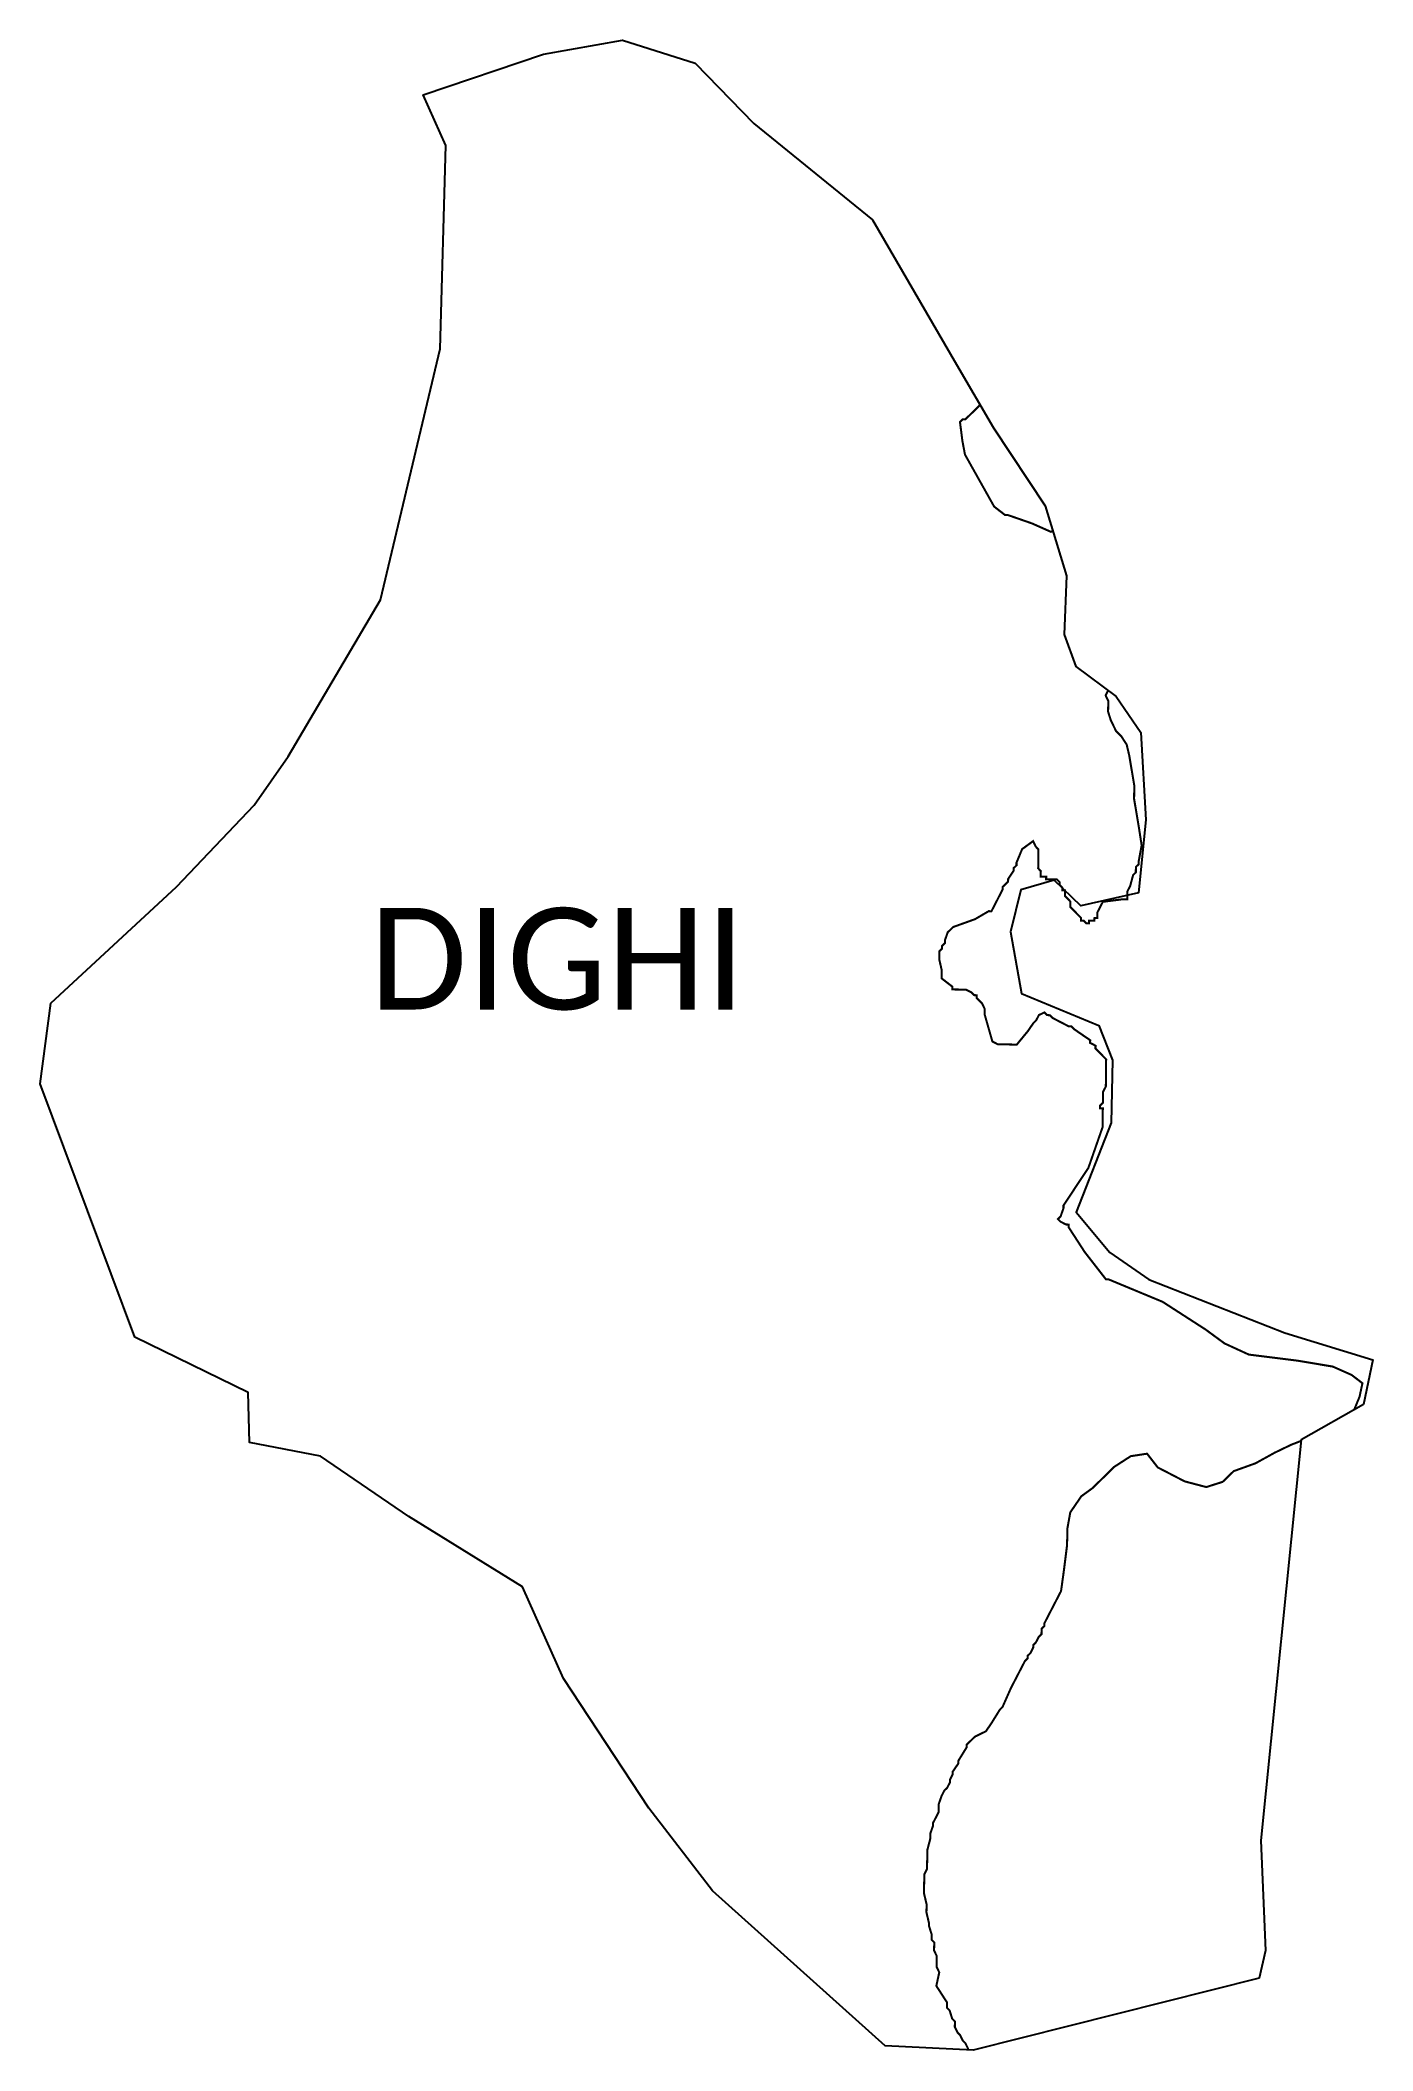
# Model space of a CAD drawing. Header units: metres. Extents: x 283839 to 285807, y 2019453 to 2022422.
import ezdxf

# ---------------------------------------------------------------- set-up
doc = ezdxf.new("R2010")
doc.units = ezdxf.units.M
for name, color, linetype in [('HAZARDS LINE', 1, 'Continuous'), ('village', 3, 'Continuous'), ('VILLAGE NAME', 250, 'Continuous')]:
    doc.layers.add(name, color=color, linetype=linetype)
doc.styles.get("Standard").update_dxf_attribs({"font": 'simplex.shx'})

msp = doc.modelspace()

# ---------------------------------------------------------------- linework, layer by layer
at = {"layer": 'HAZARDS LINE', "lineweight": 18, "const_width": 3.01}
for points in [[(285227.1, 2021883.5), (285217.5, 2021874.1), (285209.3, 2021866.2), (285205.3, 2021862.2), (285201.3, 2021862.3), (285197.2, 2021858.3), (285200.8, 2021830.2), (285204.6, 2021810.1), (285247.7, 2021733.3), (285263.5, 2021721.1), (285267.5, 2021721), (285303.5, 2021708.5), (285331.4, 2021696.1), (285334.4, 2021697.3)], [(285416, 2021461.7), (285412.3, 2021454.5), (285416.2, 2021446.4), (285416, 2021430.4), (285419.8, 2021418.3), (285427.6, 2021402.1), (285435.6, 2021394), (285443.4, 2021381.9), (285447.2, 2021365.8), (285454.6, 2021321.6), (285454.4, 2021301.5), (285461.8, 2021257.3), (285465.5, 2021233.2), (285461.1, 2021209.2), (285461.1, 2021205.2), (285457, 2021201.3), (285456.9, 2021193.2), (285452.9, 2021189.3), (285448.6, 2021173.3), (285444.5, 2021165.3), (285444.4, 2021153.3), (285436.3, 2021153.4), (285408.2, 2021149.8), (285404.1, 2021141.8), (285400, 2021133.9), (285399.9, 2021125.8), (285395.9, 2021125.9), (285395.8, 2021121.9), (285387.8, 2021122), (285387.8, 2021118), (285383.8, 2021118), (285379.8, 2021122.1), (285375.8, 2021122.2), (285375.8, 2021126.2), (285360, 2021142.4), (285360.1, 2021150.4), (285352.2, 2021158.6), (285352.3, 2021166.6), (285348.3, 2021166.6), (285348.4, 2021170.6), (285344.4, 2021174.7), (285344.5, 2021178.7), (285340.5, 2021182.8), (285324.5, 2021183), (285324.5, 2021187), (285316.5, 2021187.1), (285316.6, 2021195.1), (285312.7, 2021199.2), (285313.1, 2021227.2), (285309.1, 2021231.3), (285305.2, 2021239.4), (285289, 2021227.6), (285280.7, 2021207.6), (285280.7, 2021203.6), (285276.6, 2021199.7), (285276.5, 2021195.7), (285268.4, 2021183.7), (285268.3, 2021179.7), (285260.2, 2021171.8), (285260.1, 2021167.8), (285243.7, 2021135.9), (285239.7, 2021136), (285219.5, 2021124.2), (285187.2, 2021112.6), (285179.1, 2021104.7), (285174.9, 2021092.8), (285174.9, 2021088.8), (285170.8, 2021084.8), (285170.8, 2021080.8), (285166.7, 2021076.8), (285166.6, 2021064.8), (285170.3, 2021048.7), (285170.2, 2021036.7), (285186.1, 2021024.4), (285186, 2021020.4), (285206, 2021020.2), (285214, 2021016.1), (285218, 2021012), (285222, 2021011.9), (285221.9, 2021007.9), (285225.9, 2021003.9), (285229.8, 2020999.8), (285233.7, 2020991.7), (285233.6, 2020983.7), (285245.1, 2020943.5), (285253.1, 2020939.4), (285281.1, 2020939), (285297.4, 2020958.8), (285305.6, 2020970.7), (285309.7, 2020974.7), (285313.8, 2020982.6), (285321.9, 2020986.5), (285325.8, 2020982.5), (285329.8, 2020982.4), (285333.8, 2020978.4), (285357.7, 2020966), (285361.7, 2020966), (285365.6, 2020961.9), (285377.5, 2020953.7), (285389.5, 2020945.5), (285389.4, 2020941.5), (285397.4, 2020937.4), (285397.3, 2020933.4), (285401.3, 2020929.3), (285409.2, 2020921.2), (285413.1, 2020917.2), (285412.6, 2020877.1), (285408.5, 2020869.1), (285408.3, 2020853.1), (285404.2, 2020849.1), (285404.2, 2020845.1), (285408.2, 2020845.1), (285407.8, 2020817), (285386.9, 2020757.1), (285350.1, 2020701.5), (285350.1, 2020697.5), (285345.9, 2020685.5), (285341.8, 2020681.5), (285345.8, 2020677.5), (285353.8, 2020673.4), (285357.8, 2020673.3), (285357.7, 2020669.3), (285381.3, 2020632.9), (285412.8, 2020592.4), (285416.8, 2020592.3), (285496.5, 2020559.2), (285560.1, 2020518.2), (285587.9, 2020497.8), (285623.8, 2020481.3), (285695.8, 2020472.3), (285747.8, 2020463.6), (285775.7, 2020451.2), (285791.6, 2020439), (285787.3, 2020419), (285779.3, 2020399.6)], [(285700.8, 2020353.8), (285686.2, 2020348.1), (285661.9, 2020336.4), (285633.7, 2020320.8), (285601.4, 2020309.2), (285585.2, 2020293.4), (285561, 2020285.7), (285529.1, 2020294.1), (285489.3, 2020314.7), (285473.5, 2020335), (285449.4, 2020331.3), (285425.1, 2020315.6), (285408.9, 2020299.7), (285392.6, 2020283.9), (285376.4, 2020272.1), (285360.1, 2020248.3), (285355.8, 2020224.3), (285355.4, 2020200.2), (285350.9, 2020164.2), (285346.5, 2020132.2), (285330, 2020100.3), (285321.8, 2020084.4), (285321.8, 2020080.4), (285317.7, 2020076.4), (285317.6, 2020068.4), (285313.5, 2020064.4), (285309.4, 2020056.5), (285305.4, 2020052.5), (285305.3, 2020048.5), (285301.2, 2020040.5), (285297.1, 2020036.6), (285297.1, 2020032.6), (285293, 2020028.6), (285272.4, 2019988.8), (285260, 2019960.9), (285256, 2019956.9), (285243.7, 2019937.1), (285235.5, 2019925.1), (285219.4, 2019917.3), (285207.2, 2019905.5), (285207.1, 2019901.5), (285194.8, 2019881.6), (285194.8, 2019877.6), (285186.6, 2019865.7), (285186.5, 2019861.6), (285182.4, 2019853.7), (285182.4, 2019849.7), (285178.3, 2019841.7), (285174.2, 2019837.8), (285170.1, 2019829.8), (285165.9, 2019817.8), (285165.7, 2019805.8), (285161.6, 2019797.8), (285157.5, 2019789.9), (285157.5, 2019785.9), (285153.3, 2019773.9), (285153.2, 2019765.9), (285149, 2019749.9), (285148.6, 2019721.8), (285144.5, 2019713.9), (285144.1, 2019685.8), (285147.9, 2019669.7), (285147.7, 2019657.7), (285151.5, 2019641.6), (285151.5, 2019637.6), (285155.3, 2019625.5), (285155.2, 2019617.5), (285159.2, 2019613.4), (285159, 2019601.4), (285162.9, 2019593.3), (285162.7, 2019577.3), (285166.6, 2019569.2), (285162.3, 2019549.2), (285178, 2019524.9), (285177.9, 2019516.9), (285181.9, 2019512.9), (285185.7, 2019500.8), (285189.7, 2019496.7), (285189.6, 2019488.7), (285193.5, 2019480.6), (285197.4, 2019476.6), (285201.3, 2019468.5), (285205.3, 2019464.4), (285209.2, 2019456.4), (285209.2, 2019454.9)]]:
    msp.add_lwpolyline(points, dxfattribs=at)
at = {"layer": 'village', "color": 3}
msp.add_polyline3d([(285418.5, 2020631.8, 0), (285476.1, 2020592.4, 0), (285676.9, 2020513.3, 0), (285806.9, 2020473.5, 0), (285793.1, 2020407.5, 0), (285701, 2020355.3, 0), (285641.4, 2019763.9, 0), (285648.3, 2019601.7, 0), (285639.1, 2019560.6, 0), (285216.7, 2019454.5, 0), (285086.5, 2019460.8, 0), (284831.6, 2019689.4, 0), (284737.9, 2019811.8, 0), (284611.6, 2020003.2, 0), (284551.2, 2020138.6, 0), (284383, 2020242.1, 0), (284253, 2020331.1, 0), (284147.9, 2020351.4, 0), (284145.9, 2020425.1, 0), (283978.6, 2020506.8, 0), (283838.8, 2020880.9, 0), (283854.4, 2021000.4, 0), (284040.3, 2021172, 0), (284154.7, 2021292.5, 0), (284204.8, 2021364.5, 0), (284341.6, 2021595.5, 0), (284429.5, 2021966, 0), (284438, 2022266.7, 0), (284404.4, 2022341.5, 0), (284582.1, 2022401.4, 0), (284699, 2022421.9, 0), (284806, 2022388.2, 0), (284893, 2022298.9, 0), (285068.1, 2022156.7, 0), (285192.2, 2021943.2, 0), (285246.8, 2021849.8, 0), (285323.1, 2021734.6, 0), (285354.6, 2021631.2, 0), (285351.3, 2021544.3, 0), (285368.1, 2021497.4, 0), (285428, 2021452.8, 0), (285464.5, 2021399.6, 0), (285471.9, 2021270.9, 0), (285460.7, 2021162.9, 0), (285375.9, 2021143.8, 0), (285336.2, 2021181.6, 0), (285286.9, 2021167.4, 0), (285271.8, 2021105.6, 0), (285287.9, 2021014.3, 0), (285402.2, 2020967, 0), (285422.7, 2020916.1, 0), (285420.7, 2020823.6, 0), (285368.6, 2020691.4, 0)], close=True, dxfattribs=at)
msp.add_polyline3d([(285418.5, 2020631.8, 0), (285476.1, 2020592.4, 0), (285676.9, 2020513.3, 0), (285806.9, 2020473.5, 0), (285793.1, 2020407.5, 0), (285701, 2020355.3, 0), (285641.4, 2019763.9, 0), (285648.3, 2019601.7, 0), (285639.1, 2019560.6, 0), (285216.7, 2019454.5, 0), (285086.5, 2019460.8, 0), (284831.6, 2019689.4, 0), (284737.9, 2019811.8, 0), (284611.6, 2020003.2, 0), (284551.2, 2020138.6, 0), (284383, 2020242.1, 0), (284253, 2020331.1, 0), (284147.9, 2020351.4, 0), (284145.9, 2020425.1, 0), (283978.6, 2020506.8, 0), (283838.8, 2020880.9, 0), (283854.4, 2021000.4, 0), (284040.3, 2021172, 0), (284154.7, 2021292.5, 0), (284204.8, 2021364.5, 0), (284341.6, 2021595.5, 0), (284429.5, 2021966, 0), (284438, 2022266.7, 0), (284404.4, 2022341.5, 0), (284582.1, 2022401.4, 0), (284699, 2022421.9, 0), (284806, 2022388.2, 0), (284893, 2022298.9, 0), (285068.1, 2022156.7, 0), (285192.2, 2021943.2, 0), (285246.8, 2021849.8, 0), (285323.1, 2021734.6, 0), (285354.6, 2021631.2, 0), (285351.3, 2021544.3, 0), (285368.1, 2021497.4, 0), (285428, 2021452.8, 0), (285464.5, 2021399.6, 0), (285471.9, 2021270.9, 0), (285460.7, 2021162.9, 0), (285375.9, 2021143.8, 0), (285336.2, 2021181.6, 0), (285286.9, 2021167.4, 0), (285271.8, 2021105.6, 0), (285287.9, 2021014.3, 0), (285402.2, 2020967, 0), (285422.7, 2020916.1, 0), (285420.7, 2020823.6, 0), (285368.6, 2020691.4, 0)], close=True, dxfattribs=at)

# ---------------------------------------------------------------- texts
at = {"layer": 'VILLAGE NAME', "insert": (284325.4, 2021140.8), "char_height": 150, "attachment_point": 1}
msp.add_mtext_dynamic_manual_height_columns('{\\fCalibri|b0|i0|c0|p34;DIGHI}', width=1877.914, gutter_width=1, heights=[0], dxfattribs=at)

doc.saveas('drawing.dxf')
